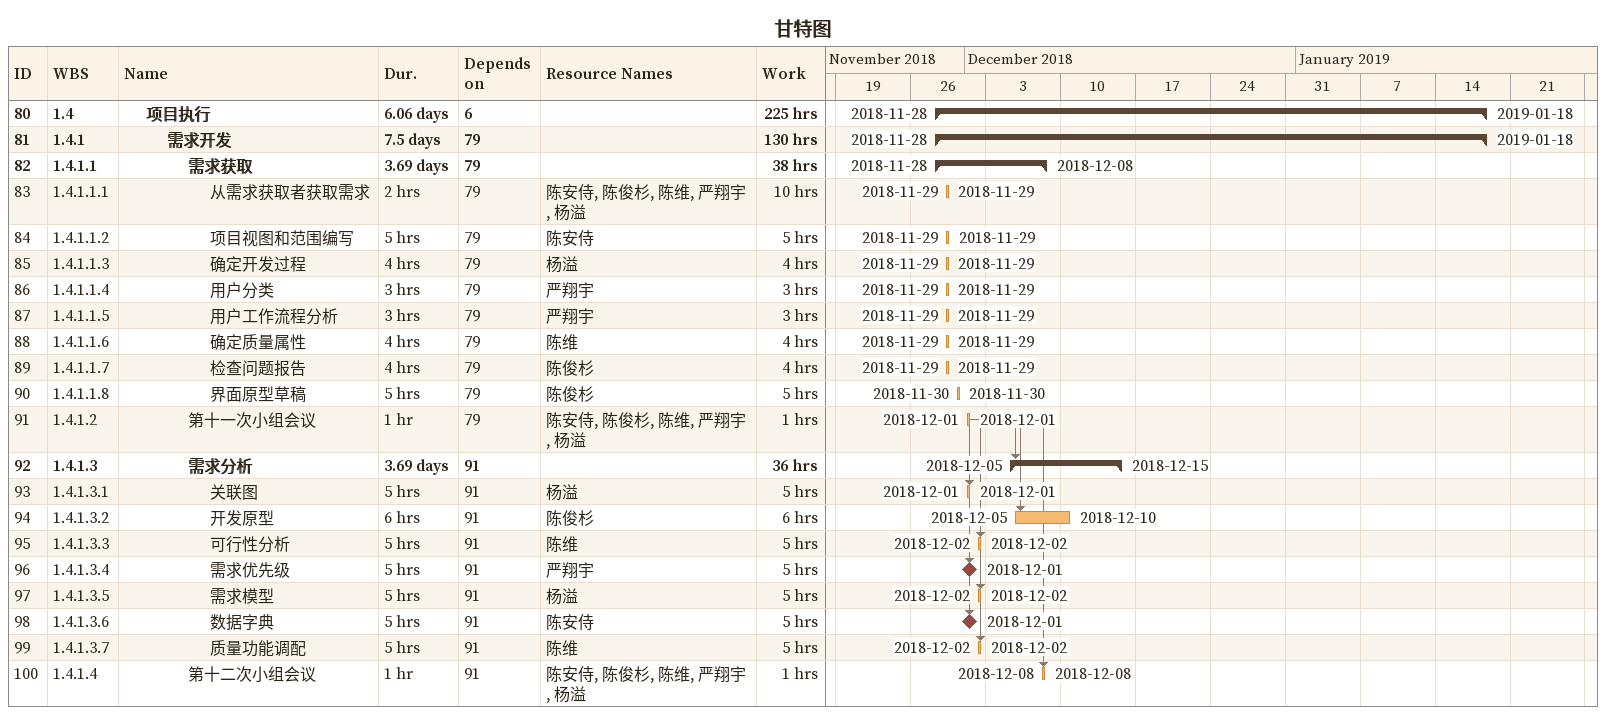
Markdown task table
甘特图

| ID | WBS | Task | Duration | Start | Finish | Predecessors | Resources | Work (h) |
|---|---|---|---|---|---|---|---|---|
| 80 | 1.4 | **项目执行** | 6.06d | 2018-11-28 | 2019-01-18 | 6 |  | 225 |
| 81 | 1.4.1 | **需求开发** | 7.5d | 2018-11-28 | 2019-01-18 | 79 |  | 130 |
| 82 | 1.4.1.1 | **需求获取** | 3.69d | 2018-11-28 | 2018-12-08 | 79 |  | 38 |
| 83 | 1.4.1.1.1 | 从需求获取者获取需求 | 2h | 2018-11-29 | 2018-11-29 | 79 | 陈安侍, 陈俊杉, 陈维, 严翔宇, 杨溢 | 10 |
| 84 | 1.4.1.1.2 | 项目视图和范围编写 | 5h | 2018-11-29 | 2018-11-29 | 79 | 陈安侍 | 5 |
| 85 | 1.4.1.1.3 | 确定开发过程 | 4h | 2018-11-29 | 2018-11-29 | 79 | 杨溢 | 4 |
| 86 | 1.4.1.1.4 | 用户分类 | 3h | 2018-11-29 | 2018-11-29 | 79 | 严翔宇 | 3 |
| 87 | 1.4.1.1.5 | 用户工作流程分析 | 3h | 2018-11-29 | 2018-11-29 | 79 | 严翔宇 | 3 |
| 88 | 1.4.1.1.6 | 确定质量属性 | 4h | 2018-11-29 | 2018-11-29 | 79 | 陈维 | 4 |
| 89 | 1.4.1.1.7 | 检查问题报告 | 4h | 2018-11-29 | 2018-11-29 | 79 | 陈俊杉 | 4 |
| 90 | 1.4.1.1.8 | 界面原型草稿 | 5h | 2018-11-30 | 2018-11-30 | 79 | 陈俊杉 | 5 |
| 91 | 1.4.1.2 | 第十一次小组会议 | 1h | 2018-12-01 | 2018-12-01 | 79 | 陈安侍, 陈俊杉, 陈维, 严翔宇, 杨溢 | 1 |
| 92 | 1.4.1.3 | **需求分析** | 3.69d | 2018-12-05 | 2018-12-15 | 91 |  | 36 |
| 93 | 1.4.1.3.1 | 关联图 | 5h | 2018-12-01 | 2018-12-01 | 91 | 杨溢 | 5 |
| 94 | 1.4.1.3.2 | 开发原型 | 6h | 2018-12-05 | 2018-12-10 | 91 | 陈俊杉 | 6 |
| 95 | 1.4.1.3.3 | 可行性分析 | 5h | 2018-12-02 | 2018-12-02 | 91 | 陈维 | 5 |
| 96 | 1.4.1.3.4 | 需求优先级 | 5h | 2018-12-01 | 2018-12-01 | 91 | 严翔宇 | 5 |
| 97 | 1.4.1.3.5 | 需求模型 | 5h | 2018-12-02 | 2018-12-02 | 91 | 杨溢 | 5 |
| 98 | 1.4.1.3.6 | 数据字典 | 5h | 2018-12-01 | 2018-12-01 | 91 | 陈安侍 | 5 |
| 99 | 1.4.1.3.7 | 质量功能调配 | 5h | 2018-12-02 | 2018-12-02 | 91 | 陈维 | 5 |
| 100 | 1.4.1.4 | 第十二次小组会议 | 1h | 2018-12-08 | 2018-12-08 | 91 | 陈安侍, 陈俊杉, 陈维, 严翔宇, 杨溢 | 1 |
